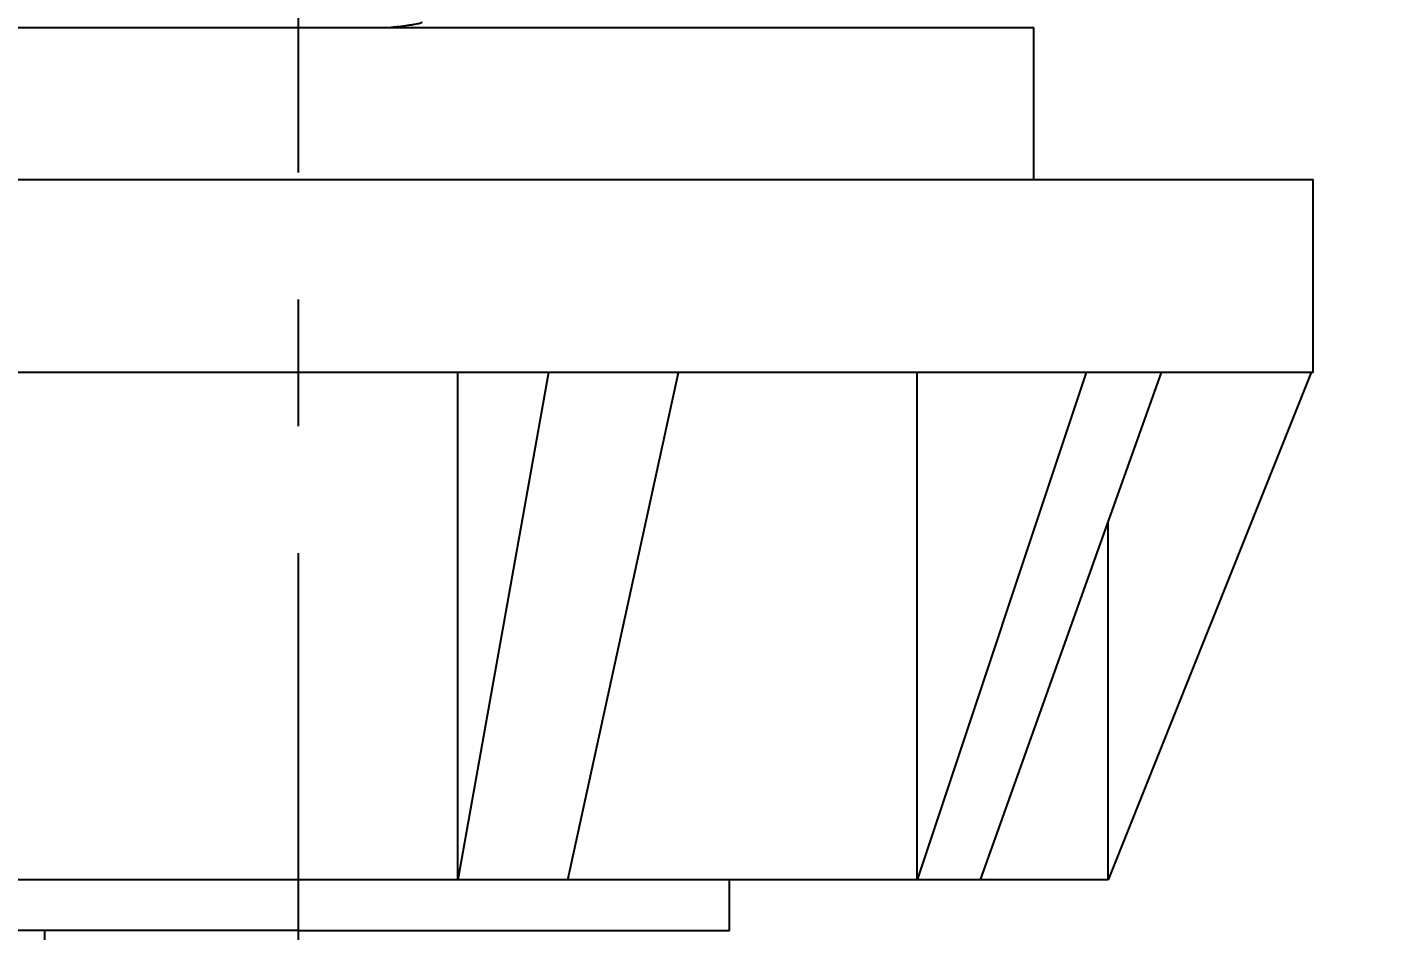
# Model space of a CAD drawing. Extents: x 828 to 1855, y 0 to 752.
# Drawn here: x 1487.24 to 1514.26, y 242.95 to 260.75 of the extents above; entities that cross this region are included whole.
import ezdxf

# ---------------------------------------------------------------- set-up
doc = ezdxf.new("R2010")
doc.units = 0
doc.header["$LTSCALE"] = 10
doc.header["$MEASUREMENT"] = 0
doc.header["$PDMODE"] = 3
doc.header["$PDSIZE"] = -10
doc.linetypes.add('CENTER', pattern=[2, 1.25, -0.25, 0.25, -0.25])
doc.layers.get('0').update_dxf_attribs({"linetype": 'CONTINUOUS'})
doc.layers.get('DEFPOINTS').update_dxf_attribs({"linetype": 'CONTINUOUS'})
doc.layers.add('1', color=7, linetype='CONTINUOUS')
doc.styles.add('Daelim Dimension', font='')
doc.styles.get('Daelim Dimension').set_extended_font_data('나눔고딕')
doc.dimstyles.new('DEFAULT', dxfattribs={"dimscale": 2, "dimtxt": 2, "dimasz": 2, "dimexe": 0, "dimexo": 2, "dimgap": 1, "dimtad": 1, "dimdec": 0, "dimzin": 9, "dimdsep": 46, "dimtxsty": 'Daelim Dimension', "dimcen": 0.5, "dimclrd": 5, "dimclre": 5, "dimclrt": 256, "dimadec": 1, "dimazin": 0, "dimtfac": 1, "dimtdec": 0, "dimtix": 1, "dimtmove": 0, "dimatfit": 3, "dimfxl": 1, "dimtolj": 1, "dimtzin": 1, "dimlwd": 9, "dimlwe": 9, "dimarcsym": 0})

# ---------------------------------------------------------------- blocks, each defined once
blk = doc.blocks.new('*D19')
at = {"color": 5, "lineweight": 9, "ltscale": 0.5, "transparency": 16777216}
for p, q in [((1517.879, 273.75), (1581.047, 273.75)), ((1581.047, 269.75), (1581.047, 131.25)), ((1498.734, 127.25), (1581.047, 127.25))]:
    blk.add_line(p, q, dxfattribs=at)
at = {"color": 5, "ltscale": 0.5, "transparency": 16777216}
for points in [[(1580.38, 269.75), (1581.714, 269.75), (1581.047, 273.75)], [(1580.38, 131.25), (1581.714, 131.25), (1581.047, 127.25)]]:
    blk.add_solid(points, dxfattribs=at)
at = {"layer": 'DEFPOINTS', "color": 0, "ltscale": 0.5, "transparency": 16777216}
for p in [(1513.879, 273.75), (1494.734, 127.25), (1581.047, 127.25)]:
    blk.add_point(p, dxfattribs=at)
at = {"color": 7, "lineweight": -3, "ltscale": 0.5, "transparency": 16777216, "insert": (1573.596, 200.5), "char_height": 10, "attachment_point": 5, "rotation": 90, "style": 'Daelim Dimension'}
blk.add_mtext('\\A1;390', dxfattribs=at)

msp = doc.modelspace()

# ---------------------------------------------------------------- linework, layer by layer
at = {"layer": '1', "color": 1, "linetype": 'CENTER', "lineweight": -3}
msp.add_line((1492.579, 290.389), (1492.579, 187.611), dxfattribs=at)
at = {"layer": '1', "color": 7, "linetype": 'Continuous', "lineweight": -3}
for p, q in [((1464.819, 260.75), (1507.079, 260.75)), ((1507.079, 257.75), (1507.079, 260.75)), ((1461.211, 257.75), (1512.579, 257.75)), ((1512.579, 253.95), (1512.579, 257.75)), ((1497.509, 253.95), (1486.541, 253.95)), ((1495.729, 243.95), (1495.729, 253.95)), ((1497.51, 253.948), (1495.729, 243.95)), ((1500.076, 253.95), (1497.542, 253.95)), ((1497.894, 243.95), (1500.076, 253.95)), ((1508.109, 253.95), (1500.076, 253.95)), ((1504.776, 243.95), (1504.776, 253.95)), ((1508.11, 253.948), (1504.776, 243.95)), ((1506.026, 243.95), (1509.592, 253.95)), ((1509.592, 253.95), (1508.129, 253.95)), ((1512.539, 253.948), (1508.545, 243.95)), ((1512.538, 253.95), (1509.592, 253.95)), ((1512.54, 253.95), (1512.538, 253.945)), ((1512.579, 253.95), (1512.54, 253.95)), ((1508.545, 243.95), (1508.545, 251.015)), ((1495.729, 243.95), (1486.329, 243.95)), ((1492.579, 243.95), (1492.579, 242.95)), ((1497.894, 243.95), (1495.729, 243.95)), ((1504.776, 243.95), (1497.894, 243.95)), ((1501.079, 242.95), (1501.079, 243.95)), ((1506.026, 243.95), (1504.776, 243.95)), ((1508.545, 243.95), (1506.026, 243.95)), ((1492.579, 242.95), (1484.079, 242.95)), ((1492.579, 242.95), (1501.079, 242.95))]:
    msp.add_line(p, q, dxfattribs=at)
for centre, major_axis, ratio, start_param, end_param in [((1485.208, 185.915), (15.359, 67.941), 0.332686, 0.128562, 0.129903), ((1485.691, 187.028), (24.03, 66.88), 0.180016, 0.118528, 0.11988)]:
    msp.add_ellipse(centre, major_axis=major_axis, ratio=ratio, start_param=start_param, end_param=end_param, dxfattribs=at)
for points, knots in [([(1495.021, 260.846), (1495.02, 260.846), (1495.02, 260.846), (1495.015, 260.843), (1495.012, 260.842), (1494.998, 260.836), (1494.988, 260.833), (1494.95, 260.822), (1494.918, 260.815), (1494.858, 260.805), (1494.837, 260.801), (1494.801, 260.796), (1494.789, 260.794), (1494.764, 260.79), (1494.75, 260.788), (1494.683, 260.779), (1494.623, 260.771), (1494.511, 260.759), (1494.464, 260.754), (1494.414, 260.749)], [0, 0, 0, 0, 0.012945, 0.012945, 0.068748, 0.068748, 0.180356, 0.180356, 0.40357, 0.40357, 0.515178, 0.515178, 0.570981, 0.570981, 0.626785, 0.626785, 0.85, 0.85, 1, 1, 1, 1]), ([(1487.579, 242.95), (1487.579, 242.95), (1487.579, 242.948), (1487.579, 242.944), (1487.579, 242.94), (1487.579, 242.938), (1487.579, 242.926), (1487.579, 242.912), (1487.579, 242.855), (1487.579, 242.801), (1487.579, 242.664), (1487.579, 242.581), (1487.579, 242.394), (1487.579, 242.29), (1487.579, 242.177)], [0, 0, 0, 0, 0.0625, 0.09375, 0.09375, 0.125, 0.125, 0.25, 0.25, 0.5, 0.5, 0.75, 0.75, 1, 1, 1, 1])]:
    msp.add_open_spline(points, degree=3, knots=knots, dxfattribs=at)

# ---------------------------------------------------------------- dimensions: what is measured, and where the dimension line sits
at = {"color": 5, "lineweight": -3, "ltscale": 0.5}
dim = msp.add_linear_dim(base=(1581.047, 127.25), p1=(1513.879, 273.75), p2=(1494.734, 127.25), angle=90, text='390', dimstyle='DEFAULT', override={"dimtxt": 5, "dimclrt": 7}, dxfattribs=at)
dim.commit()
dim.dimension.update_dxf_attribs({"geometry": '*D19', "text_midpoint": (1573.596, 200.5)})

doc.saveas('drawing.dxf')
